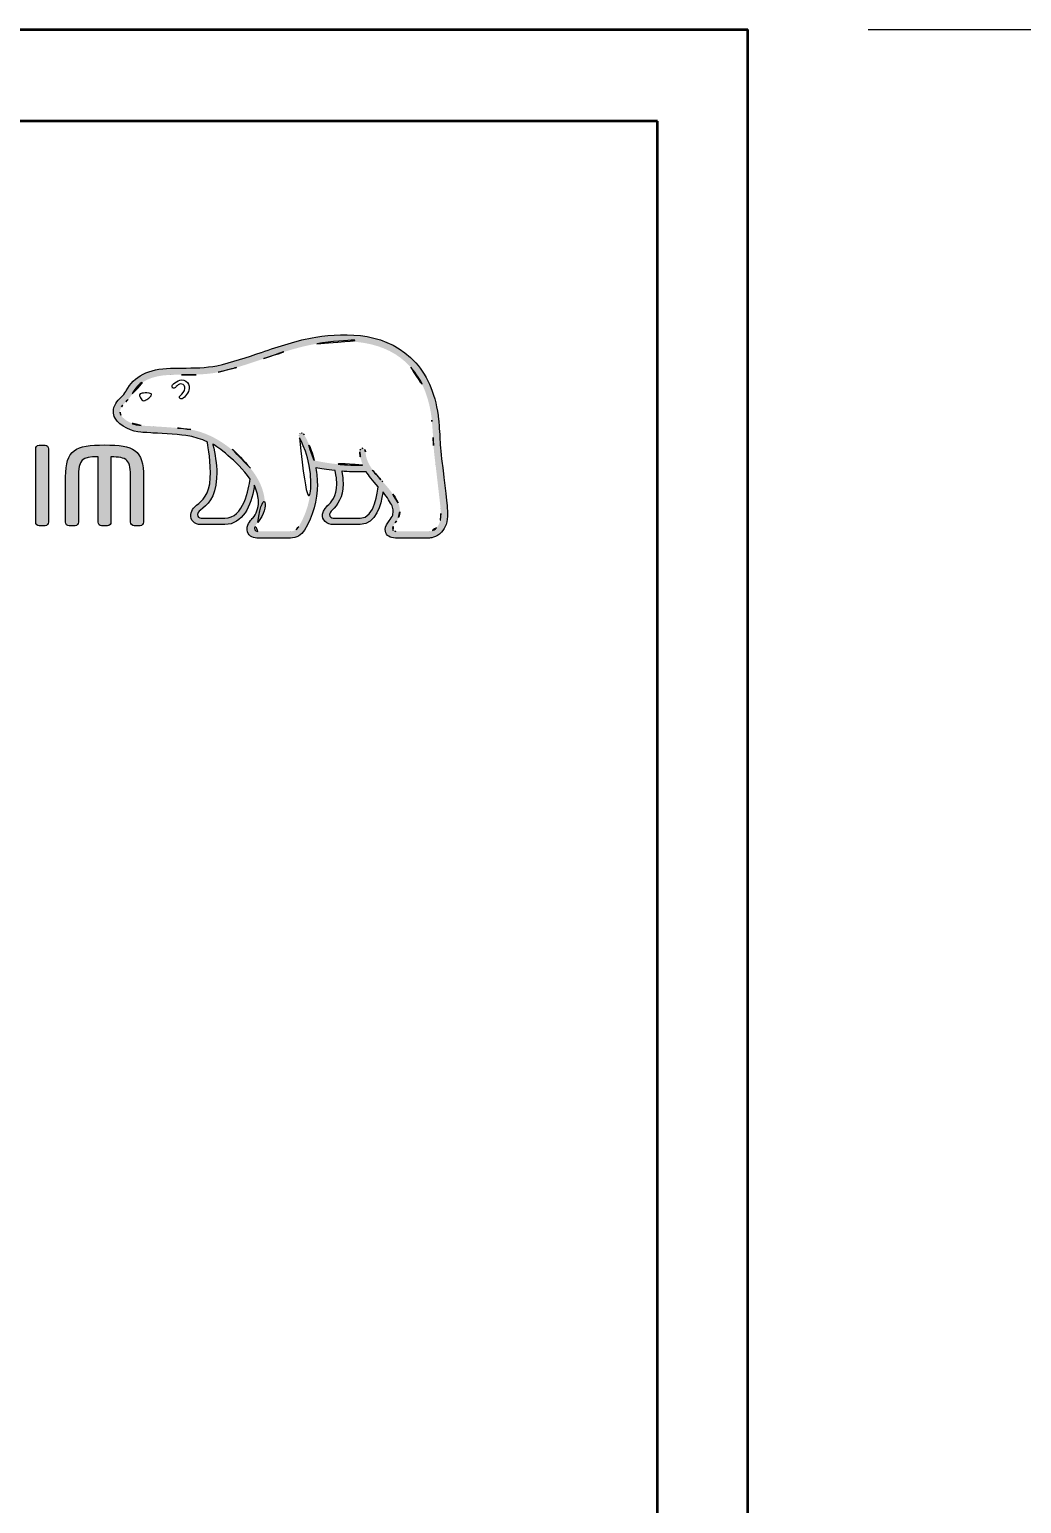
# Model space of a CAD drawing. Extents: x 16296677952 to 16296679688, y -37409618576 to -37409617304.
# Drawn here: x 16296678276.97 to 16296678309.95, y -37409617517.73 to -37409617468.74 of the extents above; entities that cross this region are included whole.
import ezdxf

# ---------------------------------------------------------------- set-up
doc = ezdxf.new("R2010")
doc.units = 0
doc.header["$LTSCALE"] = 10
doc.header["$MEASUREMENT"] = 0
doc.header["$PDMODE"] = 3
doc.header["$PDSIZE"] = -10
doc.layers.get('0').update_dxf_attribs({"linetype": 'CONTINUOUS'})
doc.layers.get('DEFPOINTS').update_dxf_attribs({"linetype": 'CONTINUOUS'})
doc.layers.add('레이어 1', color=7, linetype='CONTINUOUS', lineweight=0)
doc.styles.add('Daelim Dimension', font='')
doc.styles.get('Daelim Dimension').set_extended_font_data('NanumGothic')
doc.dimstyles.new('DEFAULT', dxfattribs={"dimscale": 2, "dimtxt": 2, "dimasz": 2, "dimexe": 0, "dimexo": 2, "dimgap": 1, "dimtad": 1, "dimdec": 1, "dimzin": 9, "dimdsep": 46, "dimtxsty": 'Daelim Dimension', "dimcen": 0.5, "dimclrd": 252, "dimclre": 252, "dimclrt": 3, "dimadec": 1, "dimazin": 0, "dimtfac": 1, "dimtdec": 1, "dimtix": 1, "dimtmove": 0, "dimatfit": 3, "dimfxl": 1, "dimtolj": 1, "dimtzin": 1, "dimlwd": 9, "dimlwe": 9, "dimarcsym": 0})

# ---------------------------------------------------------------- blocks, each defined once
blk = doc.blocks.new('*D26')
at = {"color": 5, "lineweight": 9, "transparency": 16777216}
for p, q in [((16296678304.85209, -37409617468.74), (16296678360.68047, -37409617468.74)), ((16296678360.68047, -37409617472.74), (16296678360.68047, -37409617574.74)), ((16296678294.85209, -37409617578.74), (16296678360.68047, -37409617578.74))]:
    blk.add_line(p, q, dxfattribs=at)
at = {"color": 5, "transparency": 16777216}
for points in [[(16296678360.01381, -37409617472.74), (16296678361.34714, -37409617472.74), (16296678360.68047, -37409617468.74)], [(16296678360.01381, -37409617574.74), (16296678361.34714, -37409617574.74), (16296678360.68047, -37409617578.74)]]:
    blk.add_solid(points, dxfattribs=at)
at = {"layer": 'DEFPOINTS', "color": 0, "transparency": 16777216}
for p in [(16296678300.85209, -37409617468.74), (16296678290.85209, -37409617578.74), (16296678360.68047, -37409617578.74)]:
    blk.add_point(p, dxfattribs=at)
at = {"color": 7, "transparency": 16777216, "insert": (16296678353.27275, -37409617523.74), "char_height": 10, "attachment_point": 5, "rotation": 90, "style": 'Daelim Dimension'}
blk.add_mtext('\\A1;110', dxfattribs=at)

msp = doc.modelspace()

# ---------------------------------------------------------------- hatches: boundary and pattern name
at = {"layer": '레이어 1'}
h = msp.add_hatch(color=7, dxfattribs=at)
h.dxf.hatch_style = 1
edge = h.paths.add_edge_path(flags=16)
edge.add_spline(control_points=[(16296678290.508829, -37409617485.299057), (16296678290.39962, -37409617485.419952), (16296678290.262381, -37409617485.421028), (16296678290.256439, -37409617485.421028), (16296678290.256439, -37409617485.421028), (16296678289.157101, -37409617485.421028), (16296678289.157101, -37409617485.421028), (16296678289.116711, -37409617485.421028), (16296678289.08584, -37409617485.410896), (16296678289.065861, -37409617485.391167), (16296678289.049179, -37409617485.37484), (16296678289.041071, -37409617485.349983), (16296678289.041071, -37409617485.319183), (16296678289.041071, -37409617485.257187), (16296678289.086321, -37409617485.200203), (16296678289.134399, -37409617485.139671), (16296678289.17898, -37409617485.082413), (16296678289.221319, -37409617485.028107), (16296678289.245029, -37409617484.96138), (16296678289.30521, -37409617484.799431), (16296678289.299049, -37409617484.626671), (16296678289.2272, -37409617484.474449), (16296678289.097389, -37409617484.199028), (16296678288.904791, -37409617483.982651), (16296678288.718121, -37409617483.773552), (16296678288.718121, -37409617483.773552), (16296678288.6549, -37409617483.704132), (16296678288.6549, -37409617483.703461), (16296678288.412239, -37409617483.433052), (16296678288.16148, -37409617483.153313), (16296678288.141701, -37409617482.774033), (16296678288.137171, -37409617482.698936), (16296678288.102461, -37409617482.653542), (16296678288.054171, -37409617482.655579), (16296678288.054171, -37409617482.655579), (16296678287.983049, -37409617482.689743), (16296678287.981501, -37409617482.689743), (16296678287.96225, -37409617482.71096), (16296678287.951521, -37409617482.742561), (16296678287.951521, -37409617482.778893), (16296678287.951521, -37409617482.778893), (16296678287.95212, -37409617482.791718), (16296678287.95212, -37409617482.791862), (16296678287.961849, -37409617482.928963), (16296678287.994539, -37409617483.063477), (16296678288.05201, -37409617483.203148), (16296678288.05201, -37409617483.203148), (16296678288.057619, -37409617483.217209), (16296678288.057619, -37409617483.217209), (16296678288.057619, -37409617483.217209), (16296678288.042749, -37409617483.217743), (16296678288.042749, -37409617483.217743), (16296678287.337, -37409617483.245697), (16296678286.6451, -37409617483.112518), (16296678286.44162, -37409617483.063477), (16296678286.31613, -37409617482.558594), (16296678286.112579, -37409617482.223877), (16296678286.103809, -37409617482.209702), (16296678286.087999, -37409617482.183502), (16296678286.06274, -37409617482.163368), (16296678286.038429, -37409617482.156342), (16296678286.038429, -37409617482.156342), (16296678285.978991, -37409617482.165253), (16296678285.971701, -37409617482.166206), (16296678285.966709, -37409617482.17363), (16296678285.956301, -37409617482.187683), (16296678285.93334, -37409617482.218483), (16296678285.93334, -37409617482.218483), (16296678285.93051, -37409617482.243187), (16296678285.93051, -37409617482.243187), (16296678285.93051, -37409617482.243187), (16296678285.94928, -37409617482.309647), (16296678285.94928, -37409617482.309647), (16296678285.96468, -37409617482.336258), (16296678286.32707, -37409617482.971107), (16296678286.32707, -37409617483.81192), (16296678286.32707, -37409617484.330597), (16296678286.190781, -37409617484.819962), (16296678285.921989, -37409617485.266243), (16296678285.857771, -37409617485.373337), (16296678285.77314, -37409617485.421028), (16296678285.64727, -37409617485.421028), (16296678285.64727, -37409617485.421028), (16296678284.56358, -37409617485.421028), (16296678284.56358, -37409617485.421028), (16296678284.527651, -37409617485.421028), (16296678284.45269, -37409617485.395767), (16296678284.45269, -37409617485.317421), (16296678284.45269, -37409617485.274208), (16296678284.492729, -37409617485.203293), (16296678284.559469, -37409617485.128601), (16296678285.01107, -37409617484.625717), (16296678284.750521, -37409617483.840279), (16296678284.317419, -37409617483.322823), (16296678283.89909, -37409617482.82373), (16296678283.21637, -37409617482.195663), (16296678282.33976, -37409617482.039642), (16296678282.029091, -37409617481.985352), (16296678281.518591, -37409617481.955093), (16296678281.106279, -37409617481.930641), (16296678281.106279, -37409617481.930641), (16296678280.68952, -37409617481.905922), (16296678280.68952, -37409617481.905922), (16296678280.475639, -37409617481.88958), (16296678280.12215, -37409617481.758034), (16296678280.01457, -37409617481.554329), (16296678279.96912, -37409617481.46991), (16296678279.974251, -37409617481.38427), (16296678280.03125, -37409617481.285812), (16296678280.06711, -37409617481.226387), (16296678280.11635, -37409617481.175323), (16296678280.17828, -37409617481.11319), (16296678280.24675, -37409617481.043907), (16296678280.3172, -37409617480.972183), (16296678280.37204, -37409617480.877617), (16296678280.37204, -37409617480.877617), (16296678280.38777, -37409617480.848053), (16296678280.38777, -37409617480.848053), (16296678280.597059, -37409617480.447693), (16296678281.02821, -37409617480.236298), (16296678281.669741, -37409617480.219276), (16296678281.669741, -37409617480.219276), (16296678282.03153, -37409617480.215233), (16296678282.03153, -37409617480.215233), (16296678282.42877, -37409617480.213203), (16296678282.879511, -37409617480.210907), (16296678283.24987, -37409617480.13121), (16296678283.770029, -37409617480.019379), (16296678284.29188, -37409617479.84108), (16296678284.752411, -37409617479.684143), (16296678284.752411, -37409617479.684143), (16296678284.767139, -37409617479.679283), (16296678284.767139, -37409617479.679283), (16296678285.336729, -37409617479.484497), (16296678285.925779, -37409617479.283096), (16296678286.52792, -37409617479.185051), (16296678287.4916, -37409617479.02552), (16296678288.81496, -37409617479.030792), (16296678289.647539, -37409617479.965477), (16296678290.03237, -37409617480.398247), (16296678290.269409, -37409617480.993378), (16296678290.35099, -37409617481.734787), (16296678290.35099, -37409617481.734787), (16296678290.347891, -37409617481.732361), (16296678290.345051, -37409617481.72979), (16296678290.351669, -37409617481.744507), (16296678290.357889, -37409617481.827721), (16296678290.392191, -37409617482.299393), (16296678290.40205, -37409617482.526176), (16296678290.41246, -37409617482.760658), (16296678290.47175, -37409617483.195717), (16296678290.47175, -37409617483.195717), (16296678290.63978, -37409617484.650711), (16296678290.63978, -37409617484.650711), (16296678290.63978, -37409617484.650711), (16296678290.649771, -37409617484.827522), (16296678290.649771, -37409617484.827522), (16296678290.649771, -37409617485.036346), (16296678290.602501, -37409617485.195053), (16296678290.508829, -37409617485.299057)], knot_values=[0, 0, 0, 0, 1, 1, 1, 2, 2, 2, 3, 3, 3, 4, 4, 4, 5, 5, 5, 6, 6, 6, 7, 7, 7, 8, 8, 8, 9, 9, 9, 10, 10, 10, 11, 11, 11, 12, 12, 12, 13, 13, 13, 14, 14, 14, 15, 15, 15, 16, 16, 16, 17, 17, 17, 18, 18, 18, 19, 19, 19, 20, 20, 20, 21, 21, 21, 22, 22, 22, 23, 23, 23, 24, 24, 24, 25, 25, 25, 26, 26, 26, 27, 27, 27, 28, 28, 28, 29, 29, 29, 30, 30, 30, 31, 31, 31, 32, 32, 32, 33, 33, 33, 34, 34, 34, 35, 35, 35, 36, 36, 36, 37, 37, 37, 38, 38, 38, 39, 39, 39, 40, 40, 40, 41, 41, 41, 42, 42, 42, 43, 43, 43, 44, 44, 44, 45, 45, 45, 46, 46, 46, 47, 47, 47, 48, 48, 48, 49, 49, 49, 50, 50, 50, 51, 51, 51, 52, 52, 52, 53, 53, 53, 53], degree=3, periodic=0)
edge = h.paths.add_edge_path(flags=16)
edge.add_spline(control_points=[(16296678287.967449, -37409617484.984612), (16296678287.967449, -37409617484.984612), (16296678287.070641, -37409617484.984612), (16296678287.070641, -37409617484.984612), (16296678287.00433, -37409617484.984612), (16296678286.95192, -37409617484.931664), (16296678286.95192, -37409617484.864128), (16296678286.95192, -37409617484.816978), (16296678286.99284, -37409617484.757011), (16296678287.031549, -37409617484.715813), (16296678287.213961, -37409617484.541183), (16296678287.40056, -37409617484.300751), (16296678287.40056, -37409617483.844337), (16296678287.40056, -37409617483.844337), (16296678287.389009, -37409617483.636993), (16296678287.389009, -37409617483.636192), (16296678287.389009, -37409617483.636192), (16296678287.35605, -37409617483.434532), (16296678287.35605, -37409617483.434532), (16296678287.35605, -37409617483.434532), (16296678287.35375, -37409617483.421822), (16296678287.35375, -37409617483.421822), (16296678287.35375, -37409617483.421822), (16296678287.366989, -37409617483.422783), (16296678287.366989, -37409617483.422783), (16296678287.53421, -37409617483.434799), (16296678287.8596, -37409617483.452904), (16296678288.170271, -37409617483.438171), (16296678288.249149, -37409617483.563652), (16296678288.376249, -37409617483.725067), (16296678288.56184, -37409617483.940102), (16296678288.55332, -37409617484.047081), (16296678288.46472, -37409617484.984612), (16296678287.967449, -37409617484.984612)], knot_values=[0, 0, 0, 0, 1, 1, 1, 2, 2, 2, 3, 3, 3, 4, 4, 4, 5, 5, 5, 6, 6, 6, 7, 7, 7, 8, 8, 8, 9, 9, 9, 10, 10, 10, 11, 11, 11, 11], degree=3, periodic=0)
edge = h.paths.add_edge_path(flags=16)
edge.add_spline(control_points=[(16296678283.46747, -37409617484.984612), (16296678283.46747, -37409617484.984612), (16296678282.680281, -37409617484.984612), (16296678282.680281, -37409617484.984612), (16296678282.62125, -37409617484.984612), (16296678282.55776, -37409617484.935989), (16296678282.55776, -37409617484.864128), (16296678282.55776, -37409617484.820503), (16296678282.59437, -37409617484.766479), (16296678282.661091, -37409617484.712837), (16296678282.860319, -37409617484.554153), (16296678283.16221, -37409617484.313972), (16296678283.194901, -37409617483.650902), (16296678283.194901, -37409617483.650902), (16296678283.199421, -37409617483.470047), (16296678283.199421, -37409617483.470047), (16296678283.199421, -37409617483.188026), (16296678283.13479, -37409617482.847511), (16296678283.073469, -37409617482.543198), (16296678283.073469, -37409617482.543198), (16296678283.063471, -37409617482.512131), (16296678283.063471, -37409617482.512131), (16296678283.063471, -37409617482.512131), (16296678283.08927, -37409617482.532257), (16296678283.08927, -37409617482.532257), (16296678283.20665, -37409617482.604523), (16296678283.84959, -37409617483.04026), (16296678284.30587, -37409617483.684013), (16296678284.26804, -37409617483.988724), (16296678284.09623, -37409617484.984612), (16296678283.46747, -37409617484.984612)], knot_values=[0, 0, 0, 0, 1, 1, 1, 2, 2, 2, 3, 3, 3, 4, 4, 4, 5, 5, 5, 6, 6, 6, 7, 7, 7, 8, 8, 8, 9, 9, 9, 10, 10, 10, 10], degree=3, periodic=0)
edge = h.paths.add_edge_path()
edge.add_spline(control_points=[(16296678290.86198, -37409617484.628693), (16296678290.8617, -37409617484.626671), (16296678290.694759, -37409617483.165466), (16296678290.694759, -37409617483.165466), (16296678290.63295, -37409617482.728783), (16296678290.624029, -37409617482.495911), (16296678290.615999, -37409617482.28952), (16296678290.615999, -37409617482.28952), (16296678290.57468, -37409617481.712639), (16296678290.57468, -37409617481.712227), (16296678290.48675, -37409617480.922607), (16296678290.23119, -37409617480.284798), (16296678289.81476, -37409617479.81839), (16296678288.91518, -37409617478.807648), (16296678287.51091, -37409617478.796967), (16296678286.49085, -37409617478.965141), (16296678285.865259, -37409617479.068611), (16296678285.2673, -37409617479.272713), (16296678284.68919, -37409617479.470451), (16296678284.68919, -37409617479.470451), (16296678284.670561, -37409617479.477058), (16296678284.670561, -37409617479.477058), (16296678284.218611, -37409617479.63118), (16296678283.70573, -37409617479.806641), (16296678283.202459, -37409617479.913879), (16296678282.85668, -37409617479.987762), (16296678282.423639, -37409617479.991142), (16296678282.041109, -37409617479.993172), (16296678282.041109, -37409617479.993172), (16296678281.66251, -37409617479.997757), (16296678281.66251, -37409617479.997757), (16296678280.93502, -37409617480.015717), (16296678280.439501, -37409617480.267647), (16296678280.18922, -37409617480.746201), (16296678280.18922, -37409617480.746201), (16296678280.17794, -37409617480.766853), (16296678280.17794, -37409617480.766853), (16296678280.136539, -37409617480.839394), (16296678280.07515, -37409617480.900993), (16296678280.02018, -37409617480.956108), (16296678279.959591, -37409617481.017151), (16296678279.891319, -37409617481.085617), (16296678279.83918, -37409617481.17424), (16296678279.786831, -37409617481.262993), (16296678279.760429, -37409617481.352943), (16296678279.760429, -37409617481.441277), (16296678279.760429, -37409617481.515556), (16296678279.77906, -37409617481.588509), (16296678279.81649, -37409617481.658203), (16296678279.97114, -37409617481.950233), (16296678280.412291, -37409617482.107849), (16296678280.675541, -37409617482.12664), (16296678280.675541, -37409617482.12664), (16296678281.063061, -37409617482.150948), (16296678281.072309, -37409617482.151756), (16296678281.45977, -37409617482.17363), (16296678281.990391, -37409617482.204292), (16296678282.30019, -37409617482.259003), (16296678282.481319, -37409617482.291023), (16296678282.68716, -37409617482.35598), (16296678282.876801, -37409617482.445267), (16296678282.89031, -37409617482.494431), (16296678282.98877, -37409617482.932213), (16296678282.98877, -37409617483.470329), (16296678282.98877, -37409617483.470329), (16296678282.984591, -37409617483.64106), (16296678282.984591, -37409617483.64106), (16296678282.95602, -37409617484.208504), (16296678282.708639, -37409617484.406769), (16296678282.52737, -37409617484.551849), (16296678282.509001, -37409617484.566299), (16296678282.34746, -37409617484.700417), (16296678282.33584, -37409617484.861832), (16296678282.3276, -37409617484.95314), (16296678282.353729, -37409617485.036346), (16296678282.409189, -37409617485.096184), (16296678282.46929, -37409617485.161018), (16296678282.560671, -37409617485.193832), (16296678282.680281, -37409617485.193832), (16296678282.680281, -37409617485.193832), (16296678283.46747, -37409617485.193832), (16296678283.46747, -37409617485.193832), (16296678284.05666, -37409617485.193832), (16296678284.348141, -37409617484.55941), (16296678284.43681, -37409617483.965088), (16296678284.43681, -37409617483.965088), (16296678284.438641, -37409617483.881477), (16296678284.438641, -37409617483.881477), (16296678284.438641, -37409617483.881477), (16296678284.462959, -37409617483.923363), (16296678284.462959, -37409617483.923363), (16296678284.538521, -37409617484.091522), (16296678284.583981, -37409617484.292503), (16296678284.583981, -37409617484.443909), (16296678284.583981, -37409617484.656387), (16296678284.5182, -37409617484.841972), (16296678284.39325, -37409617484.980293), (16296678284.361719, -37409617485.011497), (16296678284.204149, -37409617485.174789), (16296678284.204149, -37409617485.33783), (16296678284.204149, -37409617485.33783), (16296678284.20557, -37409617485.364708), (16296678284.20557, -37409617485.364708), (16296678284.22793, -37409617485.55732), (16296678284.383801, -37409617485.643356), (16296678284.528589, -37409617485.643356), (16296678284.528589, -37409617485.643356), (16296678285.64727, -37409617485.643356), (16296678285.64727, -37409617485.643356), (16296678285.84919, -37409617485.643356), (16296678286.01012, -37409617485.552437), (16296678286.11352, -37409617485.380913), (16296678286.398199, -37409617484.908302), (16296678286.54245, -37409617484.395027), (16296678286.54245, -37409617483.85582), (16296678286.54245, -37409617483.687523), (16296678286.526581, -37409617483.507874), (16296678286.49551, -37409617483.32148), (16296678286.49551, -37409617483.32148), (16296678286.492809, -37409617483.30661), (16296678286.492809, -37409617483.30661), (16296678286.492809, -37409617483.30661), (16296678286.507669, -37409617483.309723), (16296678286.507669, -37409617483.309723), (16296678286.64226, -37409617483.335793), (16296678286.858789, -37409617483.373337), (16296678287.12636, -37409617483.402237), (16296678287.12636, -37409617483.402237), (16296678287.13413, -37409617483.403191), (16296678287.13413, -37409617483.403191), (16296678287.13413, -37409617483.403191), (16296678287.17013, -37409617483.608238), (16296678287.17013, -37409617483.608238), (16296678287.17013, -37409617483.608238), (16296678287.17802, -37409617483.65686), (16296678287.17802, -37409617483.657669), (16296678287.17802, -37409617483.657669), (16296678287.1887, -37409617483.839073), (16296678287.1887, -37409617483.839073), (16296678287.1887, -37409617484.274406), (16296678286.99095, -37409617484.463768), (16296678286.884649, -37409617484.565353), (16296678286.88316, -37409617484.566704), (16296678286.734859, -37409617484.717438), (16296678286.718781, -37409617484.851158), (16296678286.718781, -37409617484.851158), (16296678286.71365, -37409617484.892227), (16296678286.71365, -37409617484.892227), (16296678286.71365, -37409617484.934227), (16296678286.724449, -37409617485.016617), (16296678286.79793, -37409617485.092537), (16296678286.862631, -37409617485.159927), (16296678286.96279, -37409617485.193832), (16296678287.09597, -37409617485.193832), (16296678287.09597, -37409617485.193832), (16296678287.967449, -37409617485.193832), (16296678287.967449, -37409617485.193832), (16296678288.496731, -37409617485.193832), (16296678288.65605, -37409617484.520912), (16296678288.72028, -37409617484.143791), (16296678288.72028, -37409617484.143791), (16296678288.723261, -37409617484.104889), (16296678288.723261, -37409617484.104889), (16296678288.723261, -37409617484.104889), (16296678288.744181, -37409617484.133377), (16296678288.744181, -37409617484.133377), (16296678288.86623, -37409617484.289261), (16296678288.973261, -37409617484.462563), (16296678289.02479, -37409617484.570351), (16296678289.05187, -37409617484.626404), (16296678289.06646, -37409617484.688667), (16296678289.06646, -37409617484.751083), (16296678289.06646, -37409617484.751083), (16296678289.04674, -37409617484.877228), (16296678289.04674, -37409617484.877228), (16296678289.02635, -37409617484.945709), (16296678288.97961, -37409617485.008789), (16296678288.933889, -37409617485.069839), (16296678288.866819, -37409617485.15696), (16296678288.797661, -37409617485.24733), (16296678288.797661, -37409617485.357002), (16296678288.797661, -37409617485.357002), (16296678288.804159, -37409617485.417381), (16296678288.804159, -37409617485.417381), (16296678288.836029, -37409617485.562988), (16296678288.95402, -37409617485.643356), (16296678289.13616, -37409617485.643356), (16296678289.13616, -37409617485.643356), (16296678290.255911, -37409617485.643356), (16296678290.255911, -37409617485.643356), (16296678290.280479, -37409617485.643356), (16296678290.49931, -37409617485.637947), (16296678290.6707, -37409617485.452492), (16296678290.807529, -37409617485.304337), (16296678290.873989, -37409617485.100632), (16296678290.873989, -37409617484.830223), (16296678290.873989, -37409617484.830223), (16296678290.86211, -37409617484.629639), (16296678290.86198, -37409617484.628693)], knot_values=[0, 0, 0, 0, 1, 1, 1, 2, 2, 2, 3, 3, 3, 4, 4, 4, 5, 5, 5, 6, 6, 6, 7, 7, 7, 8, 8, 8, 9, 9, 9, 10, 10, 10, 11, 11, 11, 12, 12, 12, 13, 13, 13, 14, 14, 14, 15, 15, 15, 16, 16, 16, 17, 17, 17, 18, 18, 18, 19, 19, 19, 20, 20, 20, 21, 21, 21, 22, 22, 22, 23, 23, 23, 24, 24, 24, 25, 25, 25, 26, 26, 26, 27, 27, 27, 28, 28, 28, 29, 29, 29, 30, 30, 30, 31, 31, 31, 32, 32, 32, 33, 33, 33, 34, 34, 34, 35, 35, 35, 36, 36, 36, 37, 37, 37, 38, 38, 38, 39, 39, 39, 40, 40, 40, 41, 41, 41, 42, 42, 42, 43, 43, 43, 44, 44, 44, 45, 45, 45, 46, 46, 46, 47, 47, 47, 48, 48, 48, 49, 49, 49, 50, 50, 50, 51, 51, 51, 52, 52, 52, 53, 53, 53, 54, 54, 54, 55, 55, 55, 56, 56, 56, 57, 57, 57, 58, 58, 58, 59, 59, 59, 60, 60, 60, 61, 61, 61, 62, 62, 62, 63, 63, 63, 64, 64, 64, 65, 65, 65, 66, 66, 66, 66], degree=3, periodic=0)
edge = h.paths.add_edge_path(flags=0)
edge.add_spline(control_points=[(16296678280.65649, -37409617480.8498), (16296678280.65649, -37409617480.8498), (16296678280.819389, -37409617480.776192), (16296678281.021191, -37409617480.853989), (16296678281.021191, -37409617480.853989), (16296678281.046181, -37409617480.864647), (16296678281.01363, -37409617480.910721), (16296678280.915359, -37409617481.042809), (16296678280.81851, -37409617481.07132), (16296678280.81851, -37409617481.07132), (16296678280.81851, -37409617481.07132), (16296678280.74835, -37409617481.096031), (16296678280.70891, -37409617481.048218), (16296678280.629219, -37409617480.95475), (16296678280.62678, -37409617480.900307), (16296678280.62678, -37409617480.900307), (16296678280.62678, -37409617480.900307), (16296678280.61854, -37409617480.859932), (16296678280.65649, -37409617480.8498)], knot_values=[0, 0, 0, 0, 1, 1, 1, 2, 2, 2, 3, 3, 3, 4, 4, 4, 5, 5, 5, 6, 6, 6, 6], degree=3, periodic=0)
edge = h.paths.add_edge_path(flags=0)
edge.add_spline(control_points=[(16296678281.731461, -37409617480.550217), (16296678281.707081, -37409617480.57682), (16296678281.705191, -37409617480.621117), (16296678281.731461, -37409617480.644493), (16296678281.75659, -37409617480.667183), (16296678281.80015, -37409617480.66124), (16296678281.824459, -37409617480.634499), (16296678281.837429, -37409617480.621117), (16296678281.971149, -37409617480.46241), (16296678282.0865, -37409617480.543587), (16296678282.128639, -37409617480.573853), (16296678282.146061, -37409617480.616814), (16296678282.139851, -37409617480.67231), (16296678282.129999, -37409617480.761322), (16296678282.052799, -37409617480.862358), (16296678281.99884, -37409617480.896927), (16296678281.968651, -37409617480.915314), (16296678281.94873, -37409617480.95475), (16296678281.963051, -37409617480.986633), (16296678281.97723, -37409617481.018372), (16296678282.01762, -37409617481.027832), (16296678282.05003, -37409617481.012703), (16296678282.146601, -37409617480.966499), (16296678282.268379, -37409617480.812263), (16296678282.285061, -37409617480.668404), (16296678282.296129, -37409617480.568176), (16296678282.25115, -37409617480.48632), (16296678282.171049, -37409617480.431084), (16296678281.99884, -37409617480.308838), (16296678281.803659, -37409617480.472397), (16296678281.731461, -37409617480.550217)], knot_values=[0, 0, 0, 0, 1, 1, 1, 2, 2, 2, 3, 3, 3, 4, 4, 4, 5, 5, 5, 6, 6, 6, 7, 7, 7, 8, 8, 8, 9, 9, 9, 10, 10, 10, 10], degree=3, periodic=0)
edge = h.paths.add_edge_path(flags=0)
edge.add_spline(control_points=[(16296678281.70945, -37409617480.669487), (16296678281.70945, -37409617480.669487), (16296678281.70945, -37409617480.669487), (16296678281.70945, -37409617480.669487), (16296678281.70945, -37409617480.669487), (16296678281.70945, -37409617480.669487), (16296678281.70945, -37409617480.669487)], knot_values=[0, 0, 0, 0, 1, 1, 1, 2, 2, 2, 2], degree=3, periodic=0)
h = msp.add_hatch(color=7, dxfattribs=at)
h.dxf.hatch_style = 2
edge = h.paths.add_edge_path()
edge.add_spline(control_points=[(16296678277.292, -37409617482.559952), (16296678277.22122, -37409617482.559952), (16296678277.17894, -37409617482.618431), (16296678277.17894, -37409617482.674889), (16296678277.17894, -37409617482.674889), (16296678277.17894, -37409617485.115227), (16296678277.17894, -37409617485.115227), (16296678277.17894, -37409617485.180183), (16296678277.229731, -37409617485.233002), (16296678277.292, -37409617485.233002), (16296678277.292, -37409617485.233002), (16296678277.490009, -37409617485.233002), (16296678277.490009, -37409617485.233002), (16296678277.560921, -37409617485.233002), (16296678277.60327, -37409617485.173309), (16296678277.60327, -37409617485.115227), (16296678277.60327, -37409617485.115227), (16296678277.60327, -37409617482.674889), (16296678277.60327, -37409617482.674889), (16296678277.60327, -37409617482.610458), (16296678277.553631, -37409617482.559952), (16296678277.490009, -37409617482.559952), (16296678277.490009, -37409617482.559952), (16296678277.292, -37409617482.559952), (16296678277.292, -37409617482.559952)], knot_values=[0, 0, 0, 0, 1, 1, 1, 2, 2, 2, 3, 3, 3, 4, 4, 4, 5, 5, 5, 6, 6, 6, 7, 7, 7, 8, 8, 8, 8], degree=3, periodic=0)
h = msp.add_hatch(color=7, dxfattribs=at)
h.dxf.hatch_style = 2
edge = h.paths.add_edge_path()
edge.add_spline(control_points=[(16296678278.174021, -37409617483.61322), (16296678278.174021, -37409617483.61322), (16296678278.174021, -37409617485.115227), (16296678278.174021, -37409617485.115227), (16296678278.174021, -37409617485.180183), (16296678278.225071, -37409617485.233002), (16296678278.28775, -37409617485.233002), (16296678278.28775, -37409617485.233002), (16296678278.488729, -37409617485.233002), (16296678278.488729, -37409617485.233002), (16296678278.559641, -37409617485.233002), (16296678278.602051, -37409617485.173309), (16296678278.602051, -37409617485.115227), (16296678278.602051, -37409617485.115227), (16296678278.602051, -37409617483.650383), (16296678278.602051, -37409617483.650383), (16296678278.602051, -37409617483.004463), (16296678278.711599, -37409617482.94165), (16296678279.25783, -37409617482.94017), (16296678279.25783, -37409617482.979881), (16296678279.25783, -37409617485.115227), (16296678279.25783, -37409617485.115227), (16296678279.25783, -37409617485.182617), (16296678279.30632, -37409617485.233002), (16296678279.370609, -37409617485.233002), (16296678279.370609, -37409617485.233002), (16296678279.56809, -37409617485.233002), (16296678279.56809, -37409617485.233002), (16296678279.638729, -37409617485.233002), (16296678279.681009, -37409617485.173309), (16296678279.681009, -37409617485.115227), (16296678279.681009, -37409617485.115227), (16296678279.681009, -37409617482.986504), (16296678279.681009, -37409617482.944351), (16296678279.936569, -37409617482.94529), (16296678280.116079, -37409617482.96637), (16296678280.213261, -37409617483.063477), (16296678280.315639, -37409617483.165733), (16296678280.33564, -37409617483.356453), (16296678280.33564, -37409617483.650383), (16296678280.33564, -37409617483.650383), (16296678280.33564, -37409617485.115227), (16296678280.33564, -37409617485.115227), (16296678280.33564, -37409617485.178993), (16296678280.38784, -37409617485.233002), (16296678280.44957, -37409617485.233002), (16296678280.44957, -37409617485.233002), (16296678280.651501, -37409617485.233002), (16296678280.651501, -37409617485.233002), (16296678280.721531, -37409617485.233002), (16296678280.76482, -37409617485.171951), (16296678280.76482, -37409617485.115227), (16296678280.76482, -37409617485.115227), (16296678280.76482, -37409617483.61322), (16296678280.76482, -37409617483.61322), (16296678280.76482, -37409617482.70285), (16296678280.442011, -37409617482.548592), (16296678279.471781, -37409617482.548592), (16296678278.498051, -37409617482.548592), (16296678278.174021, -37409617482.70285), (16296678278.174021, -37409617483.61322)], knot_values=[0, 0, 0, 0, 1, 1, 1, 2, 2, 2, 3, 3, 3, 4, 4, 4, 5, 5, 5, 6, 6, 6, 7, 7, 7, 8, 8, 8, 9, 9, 9, 10, 10, 10, 11, 11, 11, 12, 12, 12, 13, 13, 13, 14, 14, 14, 15, 15, 15, 16, 16, 16, 17, 17, 17, 18, 18, 18, 19, 19, 19, 20, 20, 20, 20], degree=3, periodic=0)

# ---------------------------------------------------------------- linework, layer by layer
at = {"color": 7, "lineweight": 35}
for p, q in [((16296678130.852091, -37409617468.739998), (16296678300.852091, -37409617468.739998)), ((16296678135.80411, -37409617468.739998), (16296678295.777809, -37409617468.739998)), ((16296678300.852091, -37409617564.187019), (16296678300.852091, -37409617468.739998)), ((16296678297.852091, -37409617471.790291), (16296678133.852091, -37409617471.790291)), ((16296678297.852091, -37409617564.187019), (16296678297.852091, -37409617471.790291))]:
    msp.add_line(p, q, dxfattribs=at)
at = {"color": 7}
msp.add_line((16296678283.43259, -37409617485.193832), (16296678283.43259, -37409617485.193832), dxfattribs=at)
at = {"layer": '레이어 1', "color": 7}
for points, knots in [([(16296678290.86198, -37409617484.628693), (16296678290.8617, -37409617484.626671), (16296678290.694759, -37409617483.165466), (16296678290.694759, -37409617483.165466), (16296678290.63295, -37409617482.728783), (16296678290.624029, -37409617482.495911), (16296678290.615999, -37409617482.28952), (16296678290.615999, -37409617482.28952), (16296678290.57468, -37409617481.712639), (16296678290.57468, -37409617481.712227), (16296678290.48675, -37409617480.922607), (16296678290.23119, -37409617480.284798), (16296678289.81476, -37409617479.81839), (16296678288.91518, -37409617478.807648), (16296678287.51091, -37409617478.796967), (16296678286.49085, -37409617478.965141), (16296678285.865259, -37409617479.068611), (16296678285.2673, -37409617479.272713), (16296678284.68919, -37409617479.470451), (16296678284.68919, -37409617479.470451), (16296678284.670561, -37409617479.477058), (16296678284.670561, -37409617479.477058), (16296678284.218611, -37409617479.63118), (16296678283.70573, -37409617479.806641), (16296678283.202459, -37409617479.913879), (16296678282.85668, -37409617479.987762), (16296678282.423639, -37409617479.991142), (16296678282.041109, -37409617479.993172), (16296678282.041109, -37409617479.993172), (16296678281.66251, -37409617479.997757), (16296678281.66251, -37409617479.997757), (16296678280.93502, -37409617480.015717), (16296678280.439501, -37409617480.267647), (16296678280.18922, -37409617480.746201), (16296678280.18922, -37409617480.746201), (16296678280.17794, -37409617480.766853), (16296678280.17794, -37409617480.766853), (16296678280.136539, -37409617480.839394), (16296678280.07515, -37409617480.900993), (16296678280.02018, -37409617480.956108), (16296678279.959591, -37409617481.017151), (16296678279.891319, -37409617481.085617), (16296678279.83918, -37409617481.17424), (16296678279.786831, -37409617481.262993), (16296678279.760429, -37409617481.352943), (16296678279.760429, -37409617481.441277), (16296678279.760429, -37409617481.515556), (16296678279.77906, -37409617481.588509), (16296678279.81649, -37409617481.658203), (16296678279.97114, -37409617481.950233), (16296678280.412291, -37409617482.107849), (16296678280.675541, -37409617482.12664), (16296678280.675541, -37409617482.12664), (16296678281.063061, -37409617482.150948), (16296678281.072309, -37409617482.151756), (16296678281.45977, -37409617482.17363), (16296678281.990391, -37409617482.204292), (16296678282.30019, -37409617482.259003), (16296678282.481319, -37409617482.291023), (16296678282.68716, -37409617482.35598), (16296678282.876801, -37409617482.445267), (16296678282.89031, -37409617482.494431), (16296678282.98877, -37409617482.932213), (16296678282.98877, -37409617483.470329), (16296678282.98877, -37409617483.470329), (16296678282.984591, -37409617483.64106), (16296678282.984591, -37409617483.64106), (16296678282.95602, -37409617484.208504), (16296678282.708639, -37409617484.406769), (16296678282.52737, -37409617484.551849), (16296678282.509001, -37409617484.566299), (16296678282.34746, -37409617484.700417), (16296678282.33584, -37409617484.861832), (16296678282.3276, -37409617484.95314), (16296678282.353729, -37409617485.036346), (16296678282.409189, -37409617485.096184), (16296678282.46929, -37409617485.161018), (16296678282.560671, -37409617485.193832), (16296678282.680281, -37409617485.193832), (16296678282.680281, -37409617485.193832), (16296678283.46747, -37409617485.193832), (16296678283.46747, -37409617485.193832), (16296678284.05666, -37409617485.193832), (16296678284.348141, -37409617484.55941), (16296678284.43681, -37409617483.965088), (16296678284.43681, -37409617483.965088), (16296678284.438641, -37409617483.881477), (16296678284.438641, -37409617483.881477), (16296678284.438641, -37409617483.881477), (16296678284.462959, -37409617483.923363), (16296678284.462959, -37409617483.923363), (16296678284.538521, -37409617484.091522), (16296678284.583981, -37409617484.292503), (16296678284.583981, -37409617484.443909), (16296678284.583981, -37409617484.656387), (16296678284.5182, -37409617484.841972), (16296678284.39325, -37409617484.980293), (16296678284.361719, -37409617485.011497), (16296678284.204149, -37409617485.174789), (16296678284.204149, -37409617485.33783), (16296678284.204149, -37409617485.33783), (16296678284.20557, -37409617485.364708), (16296678284.20557, -37409617485.364708), (16296678284.22793, -37409617485.55732), (16296678284.383801, -37409617485.643356), (16296678284.528589, -37409617485.643356), (16296678284.528589, -37409617485.643356), (16296678285.64727, -37409617485.643356), (16296678285.64727, -37409617485.643356), (16296678285.84919, -37409617485.643356), (16296678286.01012, -37409617485.552437), (16296678286.11352, -37409617485.380913), (16296678286.398199, -37409617484.908302), (16296678286.54245, -37409617484.395027), (16296678286.54245, -37409617483.85582), (16296678286.54245, -37409617483.687523), (16296678286.526581, -37409617483.507874), (16296678286.49551, -37409617483.32148), (16296678286.49551, -37409617483.32148), (16296678286.492809, -37409617483.30661), (16296678286.492809, -37409617483.30661), (16296678286.492809, -37409617483.30661), (16296678286.507669, -37409617483.309723), (16296678286.507669, -37409617483.309723), (16296678286.64226, -37409617483.335793), (16296678286.858789, -37409617483.373337), (16296678287.12636, -37409617483.402237), (16296678287.12636, -37409617483.402237), (16296678287.13413, -37409617483.403191), (16296678287.13413, -37409617483.403191), (16296678287.13413, -37409617483.403191), (16296678287.17013, -37409617483.608238), (16296678287.17013, -37409617483.608238), (16296678287.17013, -37409617483.608238), (16296678287.17802, -37409617483.65686), (16296678287.17802, -37409617483.657669), (16296678287.17802, -37409617483.657669), (16296678287.1887, -37409617483.839073), (16296678287.1887, -37409617483.839073), (16296678287.1887, -37409617484.274406), (16296678286.99095, -37409617484.463768), (16296678286.884649, -37409617484.565353), (16296678286.88316, -37409617484.566704), (16296678286.734859, -37409617484.717438), (16296678286.718781, -37409617484.851158), (16296678286.718781, -37409617484.851158), (16296678286.71365, -37409617484.892227), (16296678286.71365, -37409617484.892227), (16296678286.71365, -37409617484.934227), (16296678286.724449, -37409617485.016617), (16296678286.79793, -37409617485.092537), (16296678286.862631, -37409617485.159927), (16296678286.96279, -37409617485.193832), (16296678287.09597, -37409617485.193832), (16296678287.09597, -37409617485.193832), (16296678287.967449, -37409617485.193832), (16296678287.967449, -37409617485.193832), (16296678288.496731, -37409617485.193832), (16296678288.65605, -37409617484.520912), (16296678288.72028, -37409617484.143791), (16296678288.72028, -37409617484.143791), (16296678288.723261, -37409617484.104889), (16296678288.723261, -37409617484.104889), (16296678288.723261, -37409617484.104889), (16296678288.744181, -37409617484.133377), (16296678288.744181, -37409617484.133377), (16296678288.86623, -37409617484.289261), (16296678288.973261, -37409617484.462563), (16296678289.02479, -37409617484.570351), (16296678289.05187, -37409617484.626404), (16296678289.06646, -37409617484.688667), (16296678289.06646, -37409617484.751083), (16296678289.06646, -37409617484.751083), (16296678289.04674, -37409617484.877228), (16296678289.04674, -37409617484.877228), (16296678289.02635, -37409617484.945709), (16296678288.97961, -37409617485.008789), (16296678288.933889, -37409617485.069839), (16296678288.866819, -37409617485.15696), (16296678288.797661, -37409617485.24733), (16296678288.797661, -37409617485.357002), (16296678288.797661, -37409617485.357002), (16296678288.804159, -37409617485.417381), (16296678288.804159, -37409617485.417381), (16296678288.836029, -37409617485.562988), (16296678288.95402, -37409617485.643356), (16296678289.13616, -37409617485.643356), (16296678289.13616, -37409617485.643356), (16296678290.255911, -37409617485.643356), (16296678290.255911, -37409617485.643356), (16296678290.280479, -37409617485.643356), (16296678290.49931, -37409617485.637947), (16296678290.6707, -37409617485.452492), (16296678290.807529, -37409617485.304337), (16296678290.873989, -37409617485.100632), (16296678290.873989, -37409617484.830223), (16296678290.873989, -37409617484.830223), (16296678290.86211, -37409617484.629639), (16296678290.86198, -37409617484.628693)], [0, 0, 0, 0, 1, 1, 1, 2, 2, 2, 3, 3, 3, 4, 4, 4, 5, 5, 5, 6, 6, 6, 7, 7, 7, 8, 8, 8, 9, 9, 9, 10, 10, 10, 11, 11, 11, 12, 12, 12, 13, 13, 13, 14, 14, 14, 15, 15, 15, 16, 16, 16, 17, 17, 17, 18, 18, 18, 19, 19, 19, 20, 20, 20, 21, 21, 21, 22, 22, 22, 23, 23, 23, 24, 24, 24, 25, 25, 25, 26, 26, 26, 27, 27, 27, 28, 28, 28, 29, 29, 29, 30, 30, 30, 31, 31, 31, 32, 32, 32, 33, 33, 33, 34, 34, 34, 35, 35, 35, 36, 36, 36, 37, 37, 37, 38, 38, 38, 39, 39, 39, 40, 40, 40, 41, 41, 41, 42, 42, 42, 43, 43, 43, 44, 44, 44, 45, 45, 45, 46, 46, 46, 47, 47, 47, 48, 48, 48, 49, 49, 49, 50, 50, 50, 51, 51, 51, 52, 52, 52, 53, 53, 53, 54, 54, 54, 55, 55, 55, 56, 56, 56, 57, 57, 57, 58, 58, 58, 59, 59, 59, 60, 60, 60, 61, 61, 61, 62, 62, 62, 63, 63, 63, 64, 64, 64, 65, 65, 65, 66, 66, 66, 66]), ([(16296678281.731461, -37409617480.550217), (16296678281.707081, -37409617480.57682), (16296678281.705191, -37409617480.621117), (16296678281.731461, -37409617480.644493), (16296678281.75659, -37409617480.667183), (16296678281.80015, -37409617480.66124), (16296678281.824459, -37409617480.634499), (16296678281.837429, -37409617480.621117), (16296678281.971149, -37409617480.46241), (16296678282.0865, -37409617480.543587), (16296678282.128639, -37409617480.573853), (16296678282.146061, -37409617480.616814), (16296678282.139851, -37409617480.67231), (16296678282.129999, -37409617480.761322), (16296678282.052799, -37409617480.862358), (16296678281.99884, -37409617480.896927), (16296678281.968651, -37409617480.915314), (16296678281.94873, -37409617480.95475), (16296678281.963051, -37409617480.986633), (16296678281.97723, -37409617481.018372), (16296678282.01762, -37409617481.027832), (16296678282.05003, -37409617481.012703), (16296678282.146601, -37409617480.966499), (16296678282.268379, -37409617480.812263), (16296678282.285061, -37409617480.668404), (16296678282.296129, -37409617480.568176), (16296678282.25115, -37409617480.48632), (16296678282.171049, -37409617480.431084), (16296678281.99884, -37409617480.308838), (16296678281.803659, -37409617480.472397), (16296678281.731461, -37409617480.550217)], [0, 0, 0, 0, 1, 1, 1, 2, 2, 2, 3, 3, 3, 4, 4, 4, 5, 5, 5, 6, 6, 6, 7, 7, 7, 8, 8, 8, 9, 9, 9, 10, 10, 10, 10]), ([(16296678280.65649, -37409617480.8498), (16296678280.65649, -37409617480.8498), (16296678280.819389, -37409617480.776192), (16296678281.021191, -37409617480.853989), (16296678281.021191, -37409617480.853989), (16296678281.046181, -37409617480.864647), (16296678281.01363, -37409617480.910721), (16296678280.915359, -37409617481.042809), (16296678280.81851, -37409617481.07132), (16296678280.81851, -37409617481.07132), (16296678280.81851, -37409617481.07132), (16296678280.74835, -37409617481.096031), (16296678280.70891, -37409617481.048218), (16296678280.629219, -37409617480.95475), (16296678280.62678, -37409617480.900307), (16296678280.62678, -37409617480.900307), (16296678280.62678, -37409617480.900307), (16296678280.61854, -37409617480.859932), (16296678280.65649, -37409617480.8498)], [0, 0, 0, 0, 1, 1, 1, 2, 2, 2, 3, 3, 3, 4, 4, 4, 5, 5, 5, 6, 6, 6, 6]), ([(16296678281.70945, -37409617480.669487), (16296678281.70945, -37409617480.669487), (16296678281.70945, -37409617480.669487), (16296678281.70945, -37409617480.669487), (16296678281.70945, -37409617480.669487), (16296678281.70945, -37409617480.669487), (16296678281.70945, -37409617480.669487)], [0, 0, 0, 0, 1, 1, 1, 2, 2, 2, 2]), ([(16296678285.94928, -37409617482.309647), (16296678285.96468, -37409617482.336258), (16296678286.32707, -37409617482.971107), (16296678286.32707, -37409617483.81192), (16296678286.32707, -37409617484.330597), (16296678286.190781, -37409617484.819962), (16296678285.921989, -37409617485.266243)], [24, 24, 24, 24, 25, 25, 25, 26, 26, 26, 26]), ([(16296678277.292, -37409617482.559952), (16296678277.22122, -37409617482.559952), (16296678277.17894, -37409617482.618431), (16296678277.17894, -37409617482.674889), (16296678277.17894, -37409617482.674889), (16296678277.17894, -37409617485.115227), (16296678277.17894, -37409617485.115227), (16296678277.17894, -37409617485.180183), (16296678277.229731, -37409617485.233002), (16296678277.292, -37409617485.233002), (16296678277.292, -37409617485.233002), (16296678277.490009, -37409617485.233002), (16296678277.490009, -37409617485.233002), (16296678277.560921, -37409617485.233002), (16296678277.60327, -37409617485.173309), (16296678277.60327, -37409617485.115227), (16296678277.60327, -37409617485.115227), (16296678277.60327, -37409617482.674889), (16296678277.60327, -37409617482.674889), (16296678277.60327, -37409617482.610458), (16296678277.553631, -37409617482.559952), (16296678277.490009, -37409617482.559952), (16296678277.490009, -37409617482.559952), (16296678277.292, -37409617482.559952), (16296678277.292, -37409617482.559952)], [0, 0, 0, 0, 1, 1, 1, 2, 2, 2, 3, 3, 3, 4, 4, 4, 5, 5, 5, 6, 6, 6, 7, 7, 7, 8, 8, 8, 8]), ([(16296678278.174021, -37409617483.61322), (16296678278.174021, -37409617483.61322), (16296678278.174021, -37409617485.115227), (16296678278.174021, -37409617485.115227), (16296678278.174021, -37409617485.180183), (16296678278.225071, -37409617485.233002), (16296678278.28775, -37409617485.233002), (16296678278.28775, -37409617485.233002), (16296678278.488729, -37409617485.233002), (16296678278.488729, -37409617485.233002), (16296678278.559641, -37409617485.233002), (16296678278.602051, -37409617485.173309), (16296678278.602051, -37409617485.115227), (16296678278.602051, -37409617485.115227), (16296678278.602051, -37409617483.650383), (16296678278.602051, -37409617483.650383), (16296678278.602051, -37409617483.004463), (16296678278.711599, -37409617482.94165), (16296678279.25783, -37409617482.94017), (16296678279.25783, -37409617482.979881), (16296678279.25783, -37409617485.115227), (16296678279.25783, -37409617485.115227), (16296678279.25783, -37409617485.182617), (16296678279.30632, -37409617485.233002), (16296678279.370609, -37409617485.233002), (16296678279.370609, -37409617485.233002), (16296678279.56809, -37409617485.233002), (16296678279.56809, -37409617485.233002), (16296678279.638729, -37409617485.233002), (16296678279.681009, -37409617485.173309), (16296678279.681009, -37409617485.115227), (16296678279.681009, -37409617485.115227), (16296678279.681009, -37409617482.986504), (16296678279.681009, -37409617482.944351), (16296678279.936569, -37409617482.94529), (16296678280.116079, -37409617482.96637), (16296678280.213261, -37409617483.063477), (16296678280.315639, -37409617483.165733), (16296678280.33564, -37409617483.356453), (16296678280.33564, -37409617483.650383), (16296678280.33564, -37409617483.650383), (16296678280.33564, -37409617485.115227), (16296678280.33564, -37409617485.115227), (16296678280.33564, -37409617485.178993), (16296678280.38784, -37409617485.233002), (16296678280.44957, -37409617485.233002), (16296678280.44957, -37409617485.233002), (16296678280.651501, -37409617485.233002), (16296678280.651501, -37409617485.233002), (16296678280.721531, -37409617485.233002), (16296678280.76482, -37409617485.171951), (16296678280.76482, -37409617485.115227), (16296678280.76482, -37409617485.115227), (16296678280.76482, -37409617483.61322), (16296678280.76482, -37409617483.61322), (16296678280.76482, -37409617482.70285), (16296678280.442011, -37409617482.548592), (16296678279.471781, -37409617482.548592), (16296678278.498051, -37409617482.548592), (16296678278.174021, -37409617482.70285), (16296678278.174021, -37409617483.61322)], [0, 0, 0, 0, 1, 1, 1, 2, 2, 2, 3, 3, 3, 4, 4, 4, 5, 5, 5, 6, 6, 6, 7, 7, 7, 8, 8, 8, 9, 9, 9, 10, 10, 10, 11, 11, 11, 12, 12, 12, 13, 13, 13, 14, 14, 14, 15, 15, 15, 16, 16, 16, 17, 17, 17, 18, 18, 18, 19, 19, 19, 20, 20, 20, 20]), ([(16296678283.46747, -37409617484.984612), (16296678283.46747, -37409617484.984612), (16296678282.680281, -37409617484.984612), (16296678282.680281, -37409617484.984612), (16296678282.62125, -37409617484.984612), (16296678282.55776, -37409617484.935989), (16296678282.55776, -37409617484.864128), (16296678282.55776, -37409617484.820503), (16296678282.59437, -37409617484.766479), (16296678282.661091, -37409617484.712837), (16296678282.860319, -37409617484.554153), (16296678283.16221, -37409617484.313972), (16296678283.194901, -37409617483.650902), (16296678283.194901, -37409617483.650902), (16296678283.199421, -37409617483.470047), (16296678283.199421, -37409617483.470047), (16296678283.199421, -37409617483.188026), (16296678283.13479, -37409617482.847511), (16296678283.073469, -37409617482.543198), (16296678283.073469, -37409617482.543198), (16296678283.063471, -37409617482.512131), (16296678283.063471, -37409617482.512131), (16296678283.063471, -37409617482.512131), (16296678283.08927, -37409617482.532257), (16296678283.08927, -37409617482.532257), (16296678283.20665, -37409617482.604523), (16296678283.84959, -37409617483.04026), (16296678284.30587, -37409617483.684013), (16296678284.26804, -37409617483.988724), (16296678284.09623, -37409617484.984612), (16296678283.46747, -37409617484.984612)], [0, 0, 0, 0, 1, 1, 1, 2, 2, 2, 3, 3, 3, 4, 4, 4, 5, 5, 5, 6, 6, 6, 7, 7, 7, 8, 8, 8, 9, 9, 9, 10, 10, 10, 10]), ([(16296678287.967449, -37409617484.984612), (16296678287.967449, -37409617484.984612), (16296678287.070641, -37409617484.984612), (16296678287.070641, -37409617484.984612), (16296678287.00433, -37409617484.984612), (16296678286.95192, -37409617484.931664), (16296678286.95192, -37409617484.864128), (16296678286.95192, -37409617484.816978), (16296678286.99284, -37409617484.757011), (16296678287.031549, -37409617484.715813), (16296678287.213961, -37409617484.541183), (16296678287.40056, -37409617484.300751), (16296678287.40056, -37409617483.844337), (16296678287.40056, -37409617483.844337), (16296678287.389009, -37409617483.636993), (16296678287.389009, -37409617483.636192), (16296678287.389009, -37409617483.636192), (16296678287.35605, -37409617483.434532), (16296678287.35605, -37409617483.434532), (16296678287.35605, -37409617483.434532), (16296678287.35375, -37409617483.421822), (16296678287.35375, -37409617483.421822), (16296678287.35375, -37409617483.421822), (16296678287.366989, -37409617483.422783), (16296678287.366989, -37409617483.422783), (16296678287.53421, -37409617483.434799), (16296678287.8596, -37409617483.452904), (16296678288.170271, -37409617483.438171), (16296678288.249149, -37409617483.563652), (16296678288.376249, -37409617483.725067), (16296678288.56184, -37409617483.940102), (16296678288.55332, -37409617484.047081), (16296678288.46472, -37409617484.984612), (16296678287.967449, -37409617484.984612)], [0, 0, 0, 0, 1, 1, 1, 2, 2, 2, 3, 3, 3, 4, 4, 4, 5, 5, 5, 6, 6, 6, 7, 7, 7, 8, 8, 8, 9, 9, 9, 10, 10, 10, 11, 11, 11, 11]), ([(16296678284.56358, -37409617485.421028), (16296678284.527651, -37409617485.421028), (16296678284.45269, -37409617485.395767), (16296678284.45269, -37409617485.317421), (16296678284.45269, -37409617485.274208), (16296678284.492729, -37409617485.203293), (16296678284.559469, -37409617485.128601)], [28, 28, 28, 28, 29, 29, 29, 30, 30, 30, 30]), ([(16296678289.065861, -37409617485.391167), (16296678289.049179, -37409617485.37484), (16296678289.041071, -37409617485.349983), (16296678289.041071, -37409617485.319183), (16296678289.041071, -37409617485.257187), (16296678289.086321, -37409617485.200203), (16296678289.134399, -37409617485.139671)], [3, 3, 3, 3, 4, 4, 4, 5, 5, 5, 5])]:
    msp.add_open_spline(points, degree=3, knots=knots, dxfattribs=at)
for points in [[(16296678284.767139, -37409617479.679283), (16296678285.336729, -37409617479.484497), (16296678285.925779, -37409617479.283096), (16296678286.52792, -37409617479.185051)], [(16296678286.52792, -37409617479.185051), (16296678287.4916, -37409617479.02552), (16296678288.81496, -37409617479.030792), (16296678289.647539, -37409617479.965477)], [(16296678283.24987, -37409617480.13121), (16296678283.770029, -37409617480.019379), (16296678284.29188, -37409617479.84108), (16296678284.752411, -37409617479.684143)], [(16296678284.752411, -37409617479.684143), (16296678284.752411, -37409617479.684143), (16296678284.767139, -37409617479.679283), (16296678284.767139, -37409617479.679283)], [(16296678280.38777, -37409617480.848053), (16296678280.597059, -37409617480.447693), (16296678281.02821, -37409617480.236298), (16296678281.669741, -37409617480.219276)], [(16296678281.669741, -37409617480.219276), (16296678281.669741, -37409617480.219276), (16296678282.03153, -37409617480.215233), (16296678282.03153, -37409617480.215233)], [(16296678282.03153, -37409617480.215233), (16296678282.42877, -37409617480.213203), (16296678282.879511, -37409617480.210907), (16296678283.24987, -37409617480.13121)], [(16296678289.647539, -37409617479.965477), (16296678290.03237, -37409617480.398247), (16296678290.269409, -37409617480.993378), (16296678290.35099, -37409617481.734787)], [(16296678280.03125, -37409617481.285812), (16296678280.06711, -37409617481.226387), (16296678280.11635, -37409617481.175323), (16296678280.17828, -37409617481.11319)], [(16296678280.17828, -37409617481.11319), (16296678280.24675, -37409617481.043907), (16296678280.3172, -37409617480.972183), (16296678280.37204, -37409617480.877617)], [(16296678280.37204, -37409617480.877617), (16296678280.37204, -37409617480.877617), (16296678280.38777, -37409617480.848053), (16296678280.38777, -37409617480.848053)], [(16296678280.01457, -37409617481.554329), (16296678279.96912, -37409617481.46991), (16296678279.974251, -37409617481.38427), (16296678280.03125, -37409617481.285812)], [(16296678280.68952, -37409617481.905922), (16296678280.475639, -37409617481.88958), (16296678280.12215, -37409617481.758034), (16296678280.01457, -37409617481.554329)], [(16296678290.345051, -37409617481.72979), (16296678290.351669, -37409617481.744507), (16296678290.357889, -37409617481.827721), (16296678290.392191, -37409617482.299393)], [(16296678290.35099, -37409617481.734787), (16296678290.35099, -37409617481.734787), (16296678290.347891, -37409617481.732361), (16296678290.345051, -37409617481.72979)], [(16296678281.106279, -37409617481.930641), (16296678281.106279, -37409617481.930641), (16296678280.68952, -37409617481.905922), (16296678280.68952, -37409617481.905922)], [(16296678282.33976, -37409617482.039642), (16296678282.029091, -37409617481.985352), (16296678281.518591, -37409617481.955093), (16296678281.106279, -37409617481.930641)], [(16296678284.317419, -37409617483.322823), (16296678283.89909, -37409617482.82373), (16296678283.21637, -37409617482.195663), (16296678282.33976, -37409617482.039642)], [(16296678285.93051, -37409617482.243187), (16296678285.93051, -37409617482.243187), (16296678285.94928, -37409617482.309647), (16296678285.94928, -37409617482.309647)], [(16296678285.93334, -37409617482.218483), (16296678285.93334, -37409617482.218483), (16296678285.93051, -37409617482.243187), (16296678285.93051, -37409617482.243187)], [(16296678285.971701, -37409617482.166206), (16296678285.966709, -37409617482.17363), (16296678285.956301, -37409617482.187683), (16296678285.93334, -37409617482.218483)], [(16296678286.038429, -37409617482.156342), (16296678286.038429, -37409617482.156342), (16296678285.978991, -37409617482.165253), (16296678285.971701, -37409617482.166206)], [(16296678286.103809, -37409617482.209702), (16296678286.087999, -37409617482.183502), (16296678286.06274, -37409617482.163368), (16296678286.038429, -37409617482.156342)], [(16296678286.44162, -37409617483.063477), (16296678286.31613, -37409617482.558594), (16296678286.112579, -37409617482.223877), (16296678286.103809, -37409617482.209702)], [(16296678290.392191, -37409617482.299393), (16296678290.40205, -37409617482.526176), (16296678290.41246, -37409617482.760658), (16296678290.47175, -37409617483.195717)], [(16296678287.981501, -37409617482.689743), (16296678287.96225, -37409617482.71096), (16296678287.951521, -37409617482.742561), (16296678287.951521, -37409617482.778893)], [(16296678287.951521, -37409617482.778893), (16296678287.951521, -37409617482.778893), (16296678287.95212, -37409617482.791718), (16296678287.95212, -37409617482.791862)], [(16296678287.95212, -37409617482.791862), (16296678287.961849, -37409617482.928963), (16296678287.994539, -37409617483.063477), (16296678288.05201, -37409617483.203148)], [(16296678288.054171, -37409617482.655579), (16296678288.054171, -37409617482.655579), (16296678287.983049, -37409617482.689743), (16296678287.981501, -37409617482.689743)], [(16296678288.141701, -37409617482.774033), (16296678288.137171, -37409617482.698936), (16296678288.102461, -37409617482.653542), (16296678288.054171, -37409617482.655579)], [(16296678288.042749, -37409617483.217743), (16296678287.337, -37409617483.245697), (16296678286.6451, -37409617483.112518), (16296678286.44162, -37409617483.063477)], [(16296678288.05201, -37409617483.203148), (16296678288.05201, -37409617483.203148), (16296678288.057619, -37409617483.217209), (16296678288.057619, -37409617483.217209)], [(16296678288.057619, -37409617483.217209), (16296678288.057619, -37409617483.217209), (16296678288.042749, -37409617483.217743), (16296678288.042749, -37409617483.217743)], [(16296678288.6549, -37409617483.703461), (16296678288.412239, -37409617483.433052), (16296678288.16148, -37409617483.153313), (16296678288.141701, -37409617482.774033)], [(16296678290.47175, -37409617483.195717), (16296678290.47175, -37409617483.195717), (16296678290.63978, -37409617484.650711), (16296678290.63978, -37409617484.650711)], [(16296678288.718121, -37409617483.773552), (16296678288.718121, -37409617483.773552), (16296678288.6549, -37409617483.704132), (16296678288.6549, -37409617483.703461)], [(16296678284.559469, -37409617485.128601), (16296678285.01107, -37409617484.625717), (16296678284.750521, -37409617483.840279), (16296678284.317419, -37409617483.322823)], [(16296678289.2272, -37409617484.474449), (16296678289.097389, -37409617484.199028), (16296678288.904791, -37409617483.982651), (16296678288.718121, -37409617483.773552)], [(16296678289.245029, -37409617484.96138), (16296678289.30521, -37409617484.799431), (16296678289.299049, -37409617484.626671), (16296678289.2272, -37409617484.474449)], [(16296678290.63978, -37409617484.650711), (16296678290.63978, -37409617484.650711), (16296678290.649771, -37409617484.827522), (16296678290.649771, -37409617484.827522)], [(16296678289.134399, -37409617485.139671), (16296678289.17898, -37409617485.082413), (16296678289.221319, -37409617485.028107), (16296678289.245029, -37409617484.96138)], [(16296678290.649771, -37409617484.827522), (16296678290.649771, -37409617485.036346), (16296678290.602501, -37409617485.195053), (16296678290.508829, -37409617485.299057)], [(16296678285.64727, -37409617485.421028), (16296678285.64727, -37409617485.421028), (16296678284.56358, -37409617485.421028), (16296678284.56358, -37409617485.421028)], [(16296678285.921989, -37409617485.266243), (16296678285.857771, -37409617485.373337), (16296678285.77314, -37409617485.421028), (16296678285.64727, -37409617485.421028)], [(16296678289.157101, -37409617485.421028), (16296678289.116711, -37409617485.421028), (16296678289.08584, -37409617485.410896), (16296678289.065861, -37409617485.391167)], [(16296678290.256439, -37409617485.421028), (16296678290.256439, -37409617485.421028), (16296678289.157101, -37409617485.421028), (16296678289.157101, -37409617485.421028)], [(16296678290.508829, -37409617485.299057), (16296678290.39962, -37409617485.419952), (16296678290.262381, -37409617485.421028), (16296678290.256439, -37409617485.421028)]]:
    msp.add_open_spline(points, degree=3, dxfattribs=at)

# ---------------------------------------------------------------- dimensions: what is measured, and where the dimension line sits
at = {"color": 7}
dim = msp.add_linear_dim(base=(16296678360.68047, -37409617578.739998), p1=(16296678300.852091, -37409617468.739998), p2=(16296678290.852091, -37409617578.739998), angle=90, dimstyle='DEFAULT', override={"dimtxt": 5, "dimclrd": 5, "dimclre": 5, "dimclrt": 7}, dxfattribs=at)
dim.commit()
dim.dimension.update_dxf_attribs({"geometry": '*D26', "text_midpoint": (16296678360.680479, -37409617523.739998), "dimtype": 160})

doc.saveas('drawing.dxf')
